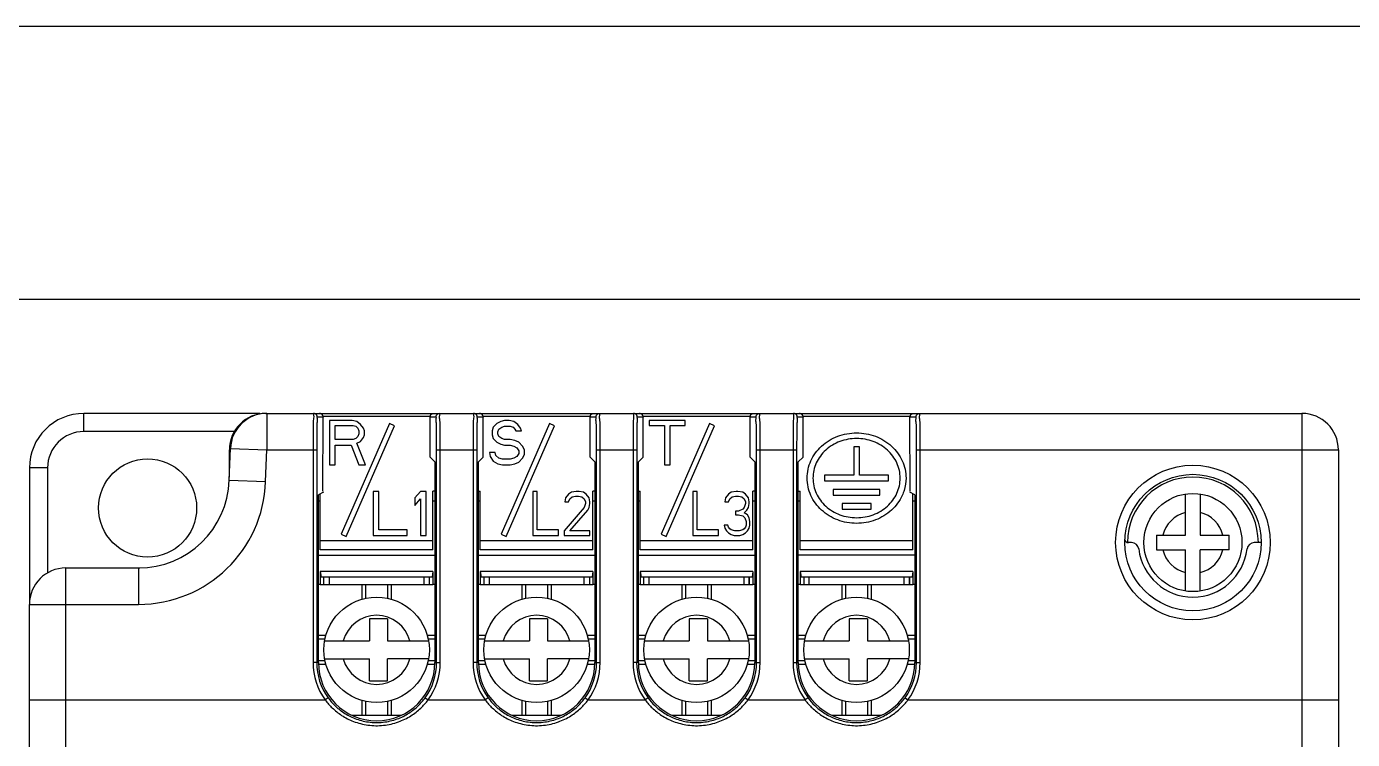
# Model space of a CAD drawing. Header units: millimetres. Extents: x 0 to 1371, y 0 to 812.
# Drawn here: x 206.5 to 279.5, y 772.9 to 812.1 of the extents above; entities that cross this region are included whole.
import ezdxf

# ---------------------------------------------------------------- set-up
doc = ezdxf.new("R2010")
doc.units = ezdxf.units.MM
for name, color, linetype in [('3105225500_SCREW_MOV_new_v_BL46', 7, 'Continuous'), ('3346084000_PF4M_A_HSK_new_v_BL2', 7, 'Continuous'), ('3346110900_HSK_PF4M_A_1_new_BL3', 7, 'Continuous'), ('PF4M_A_TBLK_BASE_4P_new_vi_BL26', 7, 'Continuous'), ('PF4M_A_TBLK_TER_new_view_1_BL29', 7, 'Continuous'), ('PF4M_A_TBLK_TER_new_view_1_BL34', 7, 'Continuous'), ('PF4M_A_TBLK_TER_new_view_1_BL40', 7, 'Continuous'), ('PF4M_A_TBLK_TER_new_view_1_BL43', 7, 'Continuous'), ('PRT0010_new_view_1_BL25', 7, 'Continuous'), ('TBLK_SCREW_M3P5_new_view_1_BL33', 7, 'Continuous'), ('TBLK_SCREW_M3P5_new_view_1_BL37', 7, 'Continuous'), ('TBLK_SCREW_M3P5_new_view_1_BL42', 7, 'Continuous'), ('TBLK_SCREW_M3P5_new_view_1_BL45', 7, 'Continuous'), ('TBLK_WASHER_M3P5X7P2_new_v_BL32', 7, 'Continuous'), ('TBLK_WASHER_M3P5X7P2_new_v_BL36', 7, 'Continuous'), ('TBLK_WASHER_M3P5X7P2_new_v_BL41', 7, 'Continuous'), ('TBLK_WASHER_M3P5X7P2_new_v_BL44', 7, 'Continuous'), ('VFD_EL_FRAME_A_BODY_new_vie_BL0', 7, 'Continuous')]:
    doc.layers.add(name, color=color, linetype=linetype)

# ---------------------------------------------------------------- blocks, each defined once
blk = doc.blocks.new('VFD_EL_FRAME_A_BODY_NEW_VIE_BL0', base_point=(182.203, 233.585))
at = {"layer": 'VFD_EL_FRAME_A_BODY_new_vie_BL0', "color": 7, "linetype": 'Continuous'}
for p, q in [((159.257, 314.585), (159.257, 312.585)), ((159.257, 314.585), (216.203, 314.585)), ((162.366, 314.385), (162.038, 314.385)), ((162.348, 310.308), (162.366, 314.385)), ((162.36, 314.432), (168.247, 314.432)), ((168.251, 312.179), (168.241, 314.385)), ((168.569, 314.385), (168.241, 314.385)), ((171.166, 314.385), (170.838, 314.385)), ((171.156, 312.179), (171.166, 314.385)), ((171.16, 314.432), (177.047, 314.432)), ((177.051, 312.179), (177.041, 314.385)), ((177.369, 314.385), (177.041, 314.385)), ((179.966, 314.385), (179.638, 314.385)), ((179.956, 312.179), (179.966, 314.385)), ((179.96, 314.432), (185.847, 314.432)), ((185.851, 312.179), (185.841, 314.385)), ((186.169, 314.385), (185.841, 314.385)), ((188.766, 314.385), (188.438, 314.385)), ((188.756, 312.179), (188.766, 314.385)), ((188.76, 314.432), (194.647, 314.432)), ((194.658, 310.308), (194.641, 314.385)), ((194.969, 314.385), (194.641, 314.385)), ((216.203, 314.585), (216.203, 288.627)), ((162.703, 314.187), (162.703, 311.756)), ((163.953, 314.187), (162.703, 314.187)), ((163.016, 313.152), (163.016, 313.928)), ((163.016, 313.928), (164.006, 313.928)), ((166.014, 314.021), (163.357, 307.937)), ((163.633, 307.823), (166.29, 313.907)), ((164.214, 314.135), (163.953, 314.187)), ((164.006, 313.928), (164.162, 313.876)), ((164.162, 313.876), (164.266, 313.773)), ((164.422, 313.98), (164.214, 314.135)), ((164.266, 313.773), (164.318, 313.618)), ((164.578, 313.773), (164.422, 313.98)), ((164.631, 313.618), (164.578, 313.773)), ((166.29, 313.907), (166.014, 314.021)), ((171.712, 313.825), (171.66, 313.618)), ((171.92, 314.031), (171.712, 313.825)), ((172.128, 314.135), (171.92, 314.031)), ((171.972, 313.566), (172.024, 313.721)), ((172.024, 313.721), (172.181, 313.825)), ((172.337, 314.187), (172.128, 314.135)), ((174.814, 314.021), (172.157, 307.937)), ((172.181, 313.825), (172.337, 313.876)), ((172.597, 314.187), (172.337, 314.187)), ((172.337, 313.876), (172.649, 313.876)), ((172.433, 307.823), (175.09, 313.907)), ((172.858, 314.135), (172.597, 314.187)), ((172.649, 313.876), (172.806, 313.825)), ((172.806, 313.825), (172.91, 313.721)), ((173.066, 313.98), (172.858, 314.135)), ((172.91, 313.721), (172.962, 313.618)), ((173.222, 313.773), (173.066, 313.98)), ((173.274, 313.618), (173.222, 313.773)), ((175.09, 313.907), (174.814, 314.021)), ((180.303, 314.187), (180.303, 313.928)), ((182.283, 314.187), (180.303, 314.187)), ((180.303, 313.928), (181.137, 313.928)), ((183.614, 314.021), (180.957, 307.937)), ((181.137, 313.928), (181.137, 311.756)), ((181.233, 307.823), (183.89, 313.907)), ((181.449, 311.756), (181.449, 313.928)), ((181.449, 313.928), (182.283, 313.928)), ((182.283, 313.928), (182.283, 314.187)), ((183.89, 313.907), (183.614, 314.021)), ((164.006, 313.152), (163.016, 313.152)), ((164.162, 313.204), (164.006, 313.152)), ((164.266, 313.308), (164.162, 313.204)), ((164.214, 312.946), (164.422, 313.049)), ((164.683, 311.756), (164.214, 312.946)), ((164.318, 313.463), (164.266, 313.308)), ((164.318, 313.618), (164.318, 313.463)), ((164.422, 313.049), (164.578, 313.256)), ((164.578, 313.256), (164.631, 313.411)), ((164.631, 313.411), (164.631, 313.618)), ((171.66, 313.618), (171.66, 313.411)), ((171.66, 313.411), (171.712, 313.204)), ((171.712, 313.204), (171.92, 312.997)), ((171.92, 312.997), (172.128, 312.894)), ((171.972, 313.463), (171.972, 313.566)), ((172.024, 313.308), (171.972, 313.463)), ((172.181, 313.204), (172.024, 313.308)), ((172.337, 313.152), (172.181, 313.204)), ((172.649, 313.152), (172.337, 313.152)), ((172.91, 313.101), (172.649, 313.152)), ((173.118, 312.997), (172.91, 313.101)), ((172.962, 313.618), (173.274, 313.618)), ((173.326, 312.79), (173.118, 312.997)), ((157.197, 310.911), (157.258, 312.655)), ((157.258, 312.655), (159.257, 312.585)), ((159.196, 310.841), (159.257, 312.585)), ((159.257, 312.585), (162.007, 312.585)), ((161.807, 312.585), (161.807, 300.885)), ((162.007, 312.585), (162.007, 300.885)), ((163.016, 311.756), (163.016, 312.842)), ((163.016, 312.842), (163.901, 312.842)), ((163.901, 312.842), (164.318, 311.756)), ((168.507, 311.922), (168.251, 312.179)), ((168.6, 300.885), (168.6, 312.585)), ((168.6, 312.585), (170.807, 312.585)), ((168.8, 300.885), (168.8, 312.585)), ((170.607, 312.585), (170.607, 300.885)), ((170.807, 312.585), (170.807, 300.885)), ((171.156, 312.179), (170.899, 311.922)), ((171.503, 312.428), (171.556, 312.222)), ((171.816, 312.428), (171.503, 312.428)), ((171.556, 312.222), (171.712, 311.963)), ((171.868, 312.273), (171.816, 312.428)), ((172.024, 312.118), (171.868, 312.273)), ((172.128, 312.894), (172.337, 312.842)), ((172.337, 312.842), (172.649, 312.842)), ((172.649, 312.842), (172.858, 312.79)), ((172.858, 312.79), (173.014, 312.687)), ((173.014, 312.222), (172.858, 312.118)), ((173.014, 312.687), (173.118, 312.532)), ((173.118, 312.377), (173.014, 312.222)), ((173.118, 312.532), (173.118, 312.377)), ((173.431, 312.584), (173.326, 312.79)), ((173.326, 312.118), (173.431, 312.325)), ((173.431, 312.325), (173.431, 312.584)), ((177.307, 311.922), (177.051, 312.179)), ((177.4, 300.885), (177.4, 312.585)), ((177.4, 312.585), (179.607, 312.585)), ((177.6, 300.885), (177.6, 312.585)), ((179.407, 312.585), (179.407, 300.885)), ((179.607, 312.585), (179.607, 300.885)), ((179.956, 312.179), (179.699, 311.922)), ((186.107, 311.922), (185.851, 312.179)), ((186.2, 300.885), (186.2, 312.585)), ((186.2, 312.585), (188.407, 312.585)), ((186.4, 300.885), (186.4, 312.585)), ((188.207, 312.585), (188.207, 300.885)), ((188.407, 312.585), (188.407, 300.885)), ((188.756, 312.179), (188.499, 311.922)), ((191.543, 312.738), (191.543, 311.183)), ((191.863, 312.738), (191.543, 312.738)), ((191.863, 311.183), (191.863, 312.738)), ((195, 300.885), (195, 312.585)), ((195, 312.585), (218.203, 312.585)), ((195.2, 300.885), (195.2, 312.585)), ((218.203, 312.585), (218.203, 286.836)), ((162.703, 311.756), (163.016, 311.756)), ((164.318, 311.756), (164.683, 311.756)), ((168.507, 311.922), (168.507, 300.885)), ((170.899, 300.885), (170.899, 311.922)), ((171.712, 311.963), (171.972, 311.808)), ((171.972, 311.808), (172.233, 311.756)), ((172.233, 312.067), (172.024, 312.118)), ((172.649, 312.067), (172.233, 312.067)), ((172.233, 311.756), (172.649, 311.756)), ((172.858, 312.118), (172.649, 312.067)), ((172.649, 311.756), (172.91, 311.808)), ((172.91, 311.808), (173.118, 311.911)), ((173.118, 311.911), (173.326, 312.118)), ((177.307, 311.922), (177.307, 300.885)), ((179.699, 300.885), (179.699, 311.922)), ((181.137, 311.756), (181.449, 311.756)), ((186.107, 311.922), (186.107, 300.885)), ((188.499, 300.885), (188.499, 311.922)), ((157.197, 310.911), (159.196, 310.841)), ((189.943, 311.183), (189.943, 310.872)), ((191.543, 311.183), (189.943, 311.183)), ((189.943, 310.872), (193.463, 310.872)), ((193.463, 311.183), (191.863, 311.183)), ((193.463, 310.872), (193.463, 311.183)), ((162.375, 310.254), (162.099, 310.116)), ((162.099, 300.885), (162.099, 310.116)), ((162.203, 307.085), (162.203, 310.168)), ((165.103, 310.299), (165.103, 307.869)), ((165.416, 310.299), (165.103, 310.299)), ((165.416, 308.179), (165.416, 310.299)), ((167.708, 310.299), (167.395, 309.937)), ((168.02, 310.299), (167.708, 310.299)), ((168.02, 307.869), (168.02, 310.299)), ((168.403, 307.085), (168.403, 310.308)), ((168.507, 310.308), (168.403, 310.308)), ((170.899, 310.308), (171.003, 310.308)), ((171.003, 307.085), (171.003, 310.308)), ((173.903, 310.299), (173.903, 307.869)), ((174.138, 310.299), (173.903, 310.299)), ((174.138, 308.179), (174.138, 310.299)), ((175.857, 310.144), (175.7, 309.937)), ((176.013, 310.248), (175.857, 310.144)), ((175.935, 309.886), (176.052, 309.989)), ((176.286, 310.299), (176.013, 310.248)), ((176.052, 309.989), (176.247, 310.041)), ((176.247, 310.041), (176.403, 310.041)), ((176.443, 310.299), (176.286, 310.299)), ((176.403, 310.041), (176.599, 309.989)), ((176.677, 310.248), (176.443, 310.299)), ((176.599, 309.989), (176.716, 309.886)), ((176.833, 310.144), (176.677, 310.248)), ((176.989, 309.937), (176.833, 310.144)), ((177.203, 307.085), (177.203, 310.308)), ((177.307, 310.308), (177.203, 310.308)), ((179.699, 310.308), (179.803, 310.308)), ((179.803, 307.085), (179.803, 310.308)), ((182.703, 310.299), (182.703, 307.869)), ((182.938, 310.299), (182.703, 310.299)), ((182.938, 308.179), (182.938, 310.299)), ((184.657, 310.144), (184.5, 309.937)), ((184.813, 310.248), (184.657, 310.144)), ((184.735, 309.886), (184.852, 309.989)), ((185.086, 310.299), (184.813, 310.248)), ((184.852, 309.989), (185.047, 310.041)), ((185.047, 310.041), (185.203, 310.041)), ((185.164, 310.299), (185.086, 310.299)), ((185.438, 310.248), (185.164, 310.299)), ((185.203, 310.041), (185.399, 309.989)), ((185.399, 309.989), (185.516, 309.886)), ((185.594, 310.144), (185.438, 310.248)), ((185.75, 309.937), (185.594, 310.144)), ((186.003, 307.085), (186.003, 310.308)), ((186.107, 310.308), (186.003, 310.308)), ((188.499, 310.308), (188.603, 310.308)), ((188.603, 307.085), (188.603, 310.308)), ((190.423, 310.405), (190.423, 310.094)), ((192.983, 310.405), (190.423, 310.405)), ((190.423, 310.094), (192.983, 310.094)), ((192.983, 310.094), (192.983, 310.405)), ((194.907, 310.116), (194.631, 310.254)), ((194.803, 307.085), (194.803, 310.168)), ((194.907, 310.116), (194.907, 300.885)), ((167.395, 309.937), (167.395, 309.524)), ((167.395, 309.524), (167.708, 309.886)), ((167.708, 309.886), (167.708, 307.869)), ((176.716, 309.42), (175.622, 308.128)), ((175.7, 309.937), (175.661, 309.731)), ((175.661, 309.731), (175.857, 309.731)), ((175.857, 309.731), (175.935, 309.886)), ((175.935, 308.128), (176.911, 309.265)), ((176.716, 309.886), (176.794, 309.731)), ((176.794, 309.627), (176.716, 309.42)), ((176.794, 309.731), (176.794, 309.627)), ((176.911, 309.265), (176.989, 309.42)), ((177.028, 309.731), (176.989, 309.937)), ((176.989, 309.42), (177.028, 309.627)), ((177.028, 309.627), (177.028, 309.731)), ((184.5, 309.937), (184.461, 309.731)), ((184.461, 309.731), (184.657, 309.731)), ((184.657, 309.731), (184.735, 309.886)), ((185.438, 309.317), (185.203, 309.214)), ((185.516, 309.42), (185.438, 309.317)), ((185.516, 309.886), (185.594, 309.731)), ((185.594, 309.627), (185.516, 309.42)), ((185.516, 309.11), (185.672, 309.265)), ((185.594, 309.731), (185.594, 309.627)), ((185.672, 309.265), (185.75, 309.42)), ((185.789, 309.731), (185.75, 309.937)), ((185.75, 309.42), (185.789, 309.627)), ((185.789, 309.627), (185.789, 309.731)), ((190.903, 309.627), (190.903, 309.316)), ((192.503, 309.627), (190.903, 309.627)), ((190.903, 309.316), (192.503, 309.316)), ((192.503, 309.316), (192.503, 309.627)), ((185.047, 309.214), (185.047, 309.007)), ((185.203, 309.214), (185.047, 309.214)), ((185.047, 309.007), (185.203, 309.007)), ((185.203, 309.007), (185.438, 308.955)), ((185.438, 308.955), (185.555, 308.852)), ((185.711, 309.007), (185.516, 309.11)), ((185.555, 308.852), (185.633, 308.645)), ((185.633, 308.645), (185.633, 308.438)), ((185.789, 308.852), (185.711, 309.007)), ((185.828, 308.645), (185.789, 308.852)), ((185.828, 308.438), (185.828, 308.645)), ((163.357, 307.937), (163.633, 307.823)), ((165.103, 307.869), (166.978, 307.869)), ((166.978, 308.179), (165.416, 308.179)), ((166.978, 307.869), (166.978, 308.179)), ((167.708, 307.869), (168.02, 307.869)), ((172.157, 307.937), (172.433, 307.823)), ((173.903, 307.869), (175.31, 307.869)), ((175.31, 308.179), (174.138, 308.179)), ((175.31, 307.869), (175.31, 308.179)), ((175.622, 308.128), (175.622, 307.869)), ((175.622, 307.869), (177.028, 307.869)), ((177.028, 308.128), (175.935, 308.128)), ((177.028, 307.869), (177.028, 308.128)), ((180.957, 307.937), (181.233, 307.823)), ((182.703, 307.869), (184.11, 307.869)), ((184.11, 308.179), (182.938, 308.179)), ((184.11, 307.869), (184.11, 308.179)), ((184.422, 308.438), (184.461, 308.283)), ((184.618, 308.438), (184.422, 308.438)), ((184.461, 308.283), (184.539, 308.128)), ((184.539, 308.128), (184.657, 308.024)), ((184.657, 308.334), (184.618, 308.438)), ((184.735, 308.231), (184.657, 308.334)), ((184.657, 308.024), (184.813, 307.921)), ((184.813, 308.179), (184.735, 308.231)), ((185.008, 308.128), (184.813, 308.179)), ((184.813, 307.921), (184.969, 307.869)), ((184.969, 307.869), (185.282, 307.869)), ((185.243, 308.128), (185.008, 308.128)), ((185.438, 308.179), (185.243, 308.128)), ((185.282, 307.869), (185.438, 307.921)), ((185.516, 308.231), (185.438, 308.179)), ((185.438, 307.921), (185.594, 308.024)), ((185.594, 308.334), (185.516, 308.231)), ((185.633, 308.438), (185.594, 308.334)), ((185.594, 308.024), (185.711, 308.128)), ((185.711, 308.128), (185.789, 308.283)), ((185.789, 308.283), (185.828, 308.438)), ((168.403, 307.584), (162.203, 307.584)), ((168.403, 307.085), (162.203, 307.085)), ((177.203, 307.584), (171.003, 307.584)), ((177.203, 307.085), (171.003, 307.085)), ((186.003, 307.584), (179.803, 307.584)), ((186.003, 307.085), (179.803, 307.085)), ((194.803, 307.584), (188.603, 307.584)), ((194.803, 307.085), (188.603, 307.085)), ((206.827, 307.485), (206.653, 307.485)), ((213.953, 307.485), (213.58, 307.485)), ((148.203, 288.627), (148.203, 306.085)), ((148.203, 306.085), (152.2, 306.085)), ((152.2, 306.085), (152.2, 304.085)), ((146.203, 286.836), (146.203, 304.085)), ((146.203, 304.085), (152.2, 304.085)), ((162.099, 300.885), (161.807, 300.885)), ((168.507, 300.885), (168.8, 300.885)), ((170.899, 300.885), (170.607, 300.885)), ((177.307, 300.885), (177.6, 300.885)), ((179.699, 300.885), (179.407, 300.885)), ((186.107, 300.885), (186.4, 300.885)), ((188.207, 300.885), (188.499, 300.885)), ((194.907, 300.885), (195.2, 300.885)), ((146.203, 298.829), (162.476, 298.829)), ((162.637, 298.946), (162.476, 298.829)), ((167.97, 298.946), (168.131, 298.829)), ((168.131, 298.829), (171.276, 298.829)), ((171.437, 298.946), (171.276, 298.829)), ((176.77, 298.946), (176.931, 298.829)), ((176.931, 298.829), (180.076, 298.829)), ((180.237, 298.946), (180.076, 298.829)), ((185.57, 298.946), (185.731, 298.829)), ((185.731, 298.829), (188.876, 298.829)), ((189.037, 298.946), (188.876, 298.829)), ((194.37, 298.946), (194.531, 298.829)), ((194.531, 298.829), (218.203, 298.829))]:
    blk.add_line(p, q, dxfattribs=at)
for radius in [4.25, 3.75]:
    blk.add_circle((210.203, 307.485), radius, dxfattribs=at)
for centre, radius, start, end in [((159.257, 312.585), 2, 90, 178), ((216.203, 312.585), 2, 0, 90), ((152.2, 311.085), 5, 270, 358), ((152.2, 311.085), 7, 270, 358), ((206.653, 307.685), 0.2, 196.82705, 270), ((206.827, 307.085), 0.4, 6.75633, 90), ((210.203, 307.485), 3, 186.75633, 353.24367), ((213.58, 307.085), 0.4, 90, 173.24367), ((148.203, 304.085), 2, 90, 180), ((165.303, 300.885), 3.497, 180, 216.0249), ((165.303, 300.885), 3.297, 180, 216.0249), ((165.303, 300.885), 3.204, 180, 360), ((165.303, 300.885), 3.297, 323.9751, 360), ((165.303, 300.885), 3.497, 323.9751, 360), ((174.103, 300.885), 3.497, 180, 216.0249), ((174.103, 300.885), 3.297, 180, 216.0249), ((174.103, 300.885), 3.204, 180, 360), ((174.103, 300.885), 3.297, 323.9751, 360), ((174.103, 300.885), 3.497, 323.9751, 360), ((182.903, 300.885), 3.497, 180, 216.0249), ((182.903, 300.885), 3.297, 180, 216.0249), ((182.903, 300.885), 3.204, 180, 360), ((182.903, 300.885), 3.297, 323.9751, 360), ((182.903, 300.885), 3.497, 323.9751, 360), ((191.703, 300.885), 3.497, 180, 216.0249), ((191.703, 300.885), 3.297, 180, 216.0249), ((191.703, 300.885), 3.204, 180, 360), ((191.703, 300.885), 3.297, 323.9751, 360), ((191.703, 300.885), 3.497, 323.9751, 360)]:
    blk.add_arc(centre, radius, start, end, dxfattribs=at)
for points, start_tangent, end_tangent in [([(161.838, 314.585), (161.829, 314.486), (161.82, 314.201), (161.813, 313.762), (161.808, 313.207), (161.807, 312.585)], (-0.999991, -0.004237), (0.000007, -1)), ([(162.038, 314.385), (162.012, 314.485), (161.938, 314.558), (161.838, 314.585)], (0, 1), (-1, 0)), ([(162.038, 314.385), (162.029, 314.297), (162.02, 314.04), (162.013, 313.644), (162.008, 313.143), (162.007, 312.585)], (-0.999973, -0.007406), (0.000007, -1)), ([(162.36, 314.432), (162.314, 314.52), (162.245, 314.57), (162.169, 314.585)], (-0.230781, 0.973006), (-1, 0)), ([(162.36, 314.432), (162.363, 314.417), (162.365, 314.401), (162.366, 314.385)], (0.230781, -0.973006), (-0.004213, -0.999991)), ([(168.247, 314.432), (168.244, 314.417), (168.242, 314.401), (168.241, 314.385)], (-0.230781, -0.973006), (0.004213, -0.999991)), ([(168.247, 314.432), (168.293, 314.52), (168.362, 314.57), (168.438, 314.585)], (0.230781, 0.973006), (1, 0)), ([(168.6, 312.585), (168.598, 313.143), (168.594, 313.644), (168.587, 314.04), (168.578, 314.297), (168.569, 314.385)], (0.000007, 1), (-0.999973, 0.007413)), ([(168.569, 314.385), (168.595, 314.485), (168.669, 314.558), (168.769, 314.585)], (0, 1), (1, 0)), ([(168.8, 312.585), (168.798, 313.207), (168.794, 313.762), (168.787, 314.201), (168.778, 314.486), (168.769, 314.585)], (0.000007, 1), (-0.999991, 0.004241)), ([(170.638, 314.585), (170.629, 314.486), (170.62, 314.201), (170.613, 313.762), (170.608, 313.207), (170.607, 312.585)], (-0.999991, -0.004237), (0.000007, -1)), ([(170.838, 314.385), (170.812, 314.485), (170.738, 314.558), (170.638, 314.585)], (0, 1), (-1, 0)), ([(170.838, 314.385), (170.829, 314.297), (170.82, 314.04), (170.813, 313.644), (170.808, 313.143), (170.807, 312.585)], (-0.999973, -0.007406), (0.000007, -1)), ([(171.16, 314.432), (171.114, 314.52), (171.045, 314.57), (170.969, 314.585)], (-0.230781, 0.973006), (-1, 0)), ([(171.16, 314.432), (171.163, 314.417), (171.165, 314.401), (171.166, 314.385)], (0.230781, -0.973006), (-0.004213, -0.999991)), ([(177.047, 314.432), (177.044, 314.417), (177.042, 314.401), (177.041, 314.385)], (-0.230781, -0.973006), (0.004213, -0.999991)), ([(177.047, 314.432), (177.093, 314.52), (177.162, 314.57), (177.238, 314.585)], (0.230781, 0.973006), (1, 0)), ([(177.4, 312.585), (177.398, 313.143), (177.394, 313.644), (177.387, 314.04), (177.378, 314.297), (177.369, 314.385)], (0.000007, 1), (-0.999973, 0.007413)), ([(177.369, 314.385), (177.395, 314.485), (177.469, 314.558), (177.569, 314.585)], (0, 1), (1, 0)), ([(177.6, 312.585), (177.598, 313.207), (177.594, 313.762), (177.587, 314.201), (177.578, 314.486), (177.569, 314.585)], (0.000007, 1), (-0.999991, 0.004241)), ([(179.438, 314.585), (179.429, 314.486), (179.42, 314.201), (179.413, 313.762), (179.408, 313.207), (179.407, 312.585)], (-0.999991, -0.004237), (0.000007, -1)), ([(179.49, 314.578), (179.438, 314.585)], (-0.965767, 0.259411), (-1, 0)), ([(179.638, 314.385), (179.612, 314.485), (179.538, 314.558), (179.49, 314.578)], (0, 1), (-0.965767, 0.259411)), ([(179.638, 314.385), (179.629, 314.297), (179.62, 314.04), (179.613, 313.644), (179.608, 313.143), (179.607, 312.585)], (-0.999973, -0.007406), (0.000007, -1)), ([(179.96, 314.432), (179.914, 314.52), (179.845, 314.57), (179.769, 314.585)], (-0.230781, 0.973006), (-1, 0)), ([(179.96, 314.432), (179.963, 314.417), (179.965, 314.401), (179.966, 314.385)], (0.230781, -0.973006), (-0.004213, -0.999991)), ([(185.847, 314.432), (185.844, 314.417), (185.842, 314.401), (185.841, 314.385)], (-0.230781, -0.973006), (0.004213, -0.999991)), ([(185.847, 314.432), (185.893, 314.52), (185.962, 314.57), (186.038, 314.585)], (0.230781, 0.973006), (1, 0)), ([(186.2, 312.585), (186.198, 313.143), (186.194, 313.644), (186.187, 314.04), (186.178, 314.297), (186.169, 314.385)], (0.000007, 1), (-0.999973, 0.007413)), ([(186.169, 314.385), (186.195, 314.485), (186.269, 314.558), (186.317, 314.578)], (0, 1), (0.965786, 0.25934)), ([(186.317, 314.578), (186.369, 314.585)], (0.965786, 0.25934), (1, 0)), ([(186.4, 312.585), (186.398, 313.207), (186.394, 313.762), (186.387, 314.201), (186.378, 314.486), (186.369, 314.585)], (0.000007, 1), (-0.999991, 0.004241)), ([(188.238, 314.585), (188.229, 314.486), (188.22, 314.201), (188.213, 313.762), (188.208, 313.207), (188.207, 312.585)], (-0.999991, -0.004237), (0.000007, -1)), ([(188.29, 314.578), (188.238, 314.585)], (-0.965767, 0.259411), (-1, 0)), ([(188.438, 314.385), (188.412, 314.485), (188.338, 314.558), (188.29, 314.578)], (0, 1), (-0.965767, 0.259411)), ([(188.438, 314.385), (188.429, 314.297), (188.42, 314.04), (188.413, 313.644), (188.408, 313.143), (188.407, 312.585)], (-0.999973, -0.007406), (0.000007, -1)), ([(188.76, 314.432), (188.714, 314.52), (188.645, 314.57), (188.569, 314.585)], (-0.230781, 0.973006), (-1, 0)), ([(188.76, 314.432), (188.763, 314.417), (188.765, 314.401), (188.766, 314.385)], (0.230781, -0.973006), (-0.004213, -0.999991)), ([(194.647, 314.432), (194.644, 314.417), (194.642, 314.401), (194.641, 314.385)], (-0.230781, -0.973006), (0.004213, -0.999991)), ([(194.647, 314.432), (194.693, 314.52), (194.762, 314.57), (194.838, 314.585)], (0.230781, 0.973006), (1, 0)), ([(195, 312.585), (194.998, 313.143), (194.994, 313.644), (194.987, 314.04), (194.978, 314.297), (194.969, 314.385)], (0.000007, 1), (-0.999973, 0.007413)), ([(194.969, 314.385), (194.995, 314.485), (195.069, 314.558), (195.117, 314.578)], (0, 1), (0.965786, 0.25934)), ([(195.117, 314.578), (195.169, 314.585)], (0.965786, 0.25934), (1, 0)), ([(195.2, 312.585), (195.198, 313.207), (195.194, 313.762), (195.187, 314.201), (195.178, 314.486), (195.169, 314.585)], (0.000007, 1), (-0.999991, 0.004241)), ([(188.983, 311.027), (189.19, 311.98), (189.78, 312.787), (190.663, 313.326), (191.703, 313.516), (192.744, 313.326), (193.627, 312.787), (194.216, 311.98), (194.423, 311.027)], (0, 1), (0, -1)), ([(194.103, 311.027), (193.921, 311.861), (193.401, 312.567), (192.622, 313.039), (191.703, 313.205), (190.785, 313.039), (190.006, 312.567), (189.486, 311.861), (189.303, 311.027)], (0, 1), (0, -1)), ([(194.322, 310.354), (194.216, 310.075), (193.627, 309.268), (192.744, 308.728), (191.703, 308.539), (190.663, 308.728), (189.78, 309.268), (189.19, 310.075), (188.983, 311.027)], (-0.293161, -0.956063), (0, 1)), ([(189.303, 311.027), (189.486, 310.194), (190.006, 309.488), (190.785, 309.016), (191.703, 308.85), (192.622, 309.016), (193.401, 309.488), (193.921, 310.194), (194.103, 311.027)], (0, -1), (0, 1)), ([(194.423, 311.027), (194.322, 310.354)], (0, -1), (-0.293161, -0.956063)), ([(162.476, 298.829), (162.863, 298.39), (163.376, 297.984), (164.031, 297.65), (164.821, 297.448), (165.679, 297.435), (166.498, 297.622), (167.188, 297.957), (167.728, 298.374), (168.131, 298.829)], (0.595677, -0.803224), (0.595666, 0.803232)), ([(162.637, 298.946), (163.002, 298.524), (163.486, 298.134), (164.103, 297.813), (164.847, 297.618), (165.658, 297.606), (166.43, 297.786), (167.081, 298.108), (167.589, 298.509), (167.97, 298.946)], (0.5881, -0.808788), (0.588095, 0.808792)), ([(171.276, 298.829), (171.663, 298.39), (172.176, 297.984), (172.831, 297.65), (173.621, 297.448), (174.479, 297.435), (175.298, 297.622), (175.988, 297.957), (176.528, 298.374), (176.931, 298.829)], (0.595677, -0.803224), (0.595666, 0.803232)), ([(171.437, 298.946), (171.802, 298.524), (172.286, 298.134), (172.903, 297.813), (173.647, 297.618), (174.458, 297.606), (175.23, 297.786), (175.881, 298.108), (176.389, 298.509), (176.77, 298.946)], (0.5881, -0.808788), (0.588095, 0.808792)), ([(180.076, 298.829), (180.463, 298.39), (180.976, 297.984), (181.631, 297.65), (182.421, 297.448), (183.279, 297.435), (184.098, 297.622), (184.788, 297.957), (185.328, 298.374), (185.731, 298.829)], (0.595677, -0.803224), (0.595666, 0.803232)), ([(180.237, 298.946), (180.602, 298.524), (181.086, 298.134), (181.703, 297.813), (182.447, 297.618), (183.258, 297.606), (184.03, 297.786), (184.681, 298.108), (185.189, 298.509), (185.57, 298.946)], (0.5881, -0.808788), (0.588095, 0.808792)), ([(188.876, 298.829), (189.263, 298.39), (189.776, 297.984), (190.431, 297.65), (191.221, 297.448), (192.079, 297.435), (192.898, 297.622), (193.588, 297.957), (194.128, 298.374), (194.531, 298.829)], (0.595677, -0.803224), (0.595666, 0.803232)), ([(189.037, 298.946), (189.402, 298.524), (189.886, 298.134), (190.503, 297.813), (191.247, 297.618), (192.058, 297.606), (192.83, 297.786), (193.481, 298.108), (193.989, 298.509), (194.37, 298.946)], (0.5881, -0.808788), (0.588095, 0.808792))]:
    blk.add_spline(points, degree=3, dxfattribs=dict(at, start_tangent=start_tangent, end_tangent=end_tangent))
blk = doc.blocks.new('3346084000_PF4M_A_HSK_NEW_V_BL2', base_point=(182.203, 228.335))
at = {"layer": '3346084000_PF4M_A_HSK_new_v_BL2', "color": 7, "linetype": 'Continuous'}
for p, q in [((149.203, 313.585), (149.203, 314.585)), ((158.875, 314.585), (149.203, 314.585)), ((159.203, 314.585), (159.257, 314.585)), ((157.473, 313.585), (149.203, 313.585)), ((157.203, 311.085), (157.203, 312.585)), ((146.203, 311.585), (146.203, 304.085)), ((147.203, 311.585), (146.203, 311.585)), ((147.203, 311.585), (147.203, 305.811))]:
    blk.add_line(p, q, dxfattribs=at)
blk.add_circle((152.703, 309.385), 2.7, dxfattribs=at)
for centre, radius, start, end in [((149.203, 311.585), 3, 90, 180), ((159.203, 312.585), 2, 90, 180), ((149.203, 311.585), 2, 90, 180), ((152.203, 311.085), 5, 270, 270.79824)]:
    blk.add_arc(centre, radius, start, end, dxfattribs=at)
blk = doc.blocks.new('3346110900_HSK_PF4M_A_1_NEW_BL3', base_point=(182.203, 228.335))
at = {"layer": '3346110900_HSK_PF4M_A_1_new_BL3', "color": 7, "linetype": 'Continuous'}
for p, q in [((149.203, 313.585), (149.203, 314.585)), ((158.875, 314.585), (149.203, 314.585)), ((159.203, 314.585), (159.257, 314.585)), ((157.473, 313.585), (149.203, 313.585)), ((157.203, 311.085), (157.203, 312.585)), ((146.203, 311.585), (146.203, 304.085)), ((147.203, 311.585), (146.203, 311.585)), ((147.203, 311.585), (147.203, 305.811))]:
    blk.add_line(p, q, dxfattribs=at)
for centre, radius, start, end in [((149.203, 311.585), 3, 90, 180), ((159.203, 312.585), 2, 90, 180), ((149.203, 311.585), 2, 90, 180), ((152.203, 311.085), 5, 270, 270.79824)]:
    blk.add_arc(centre, radius, start, end, dxfattribs=at)
blk = doc.blocks.new('PRT0010_NEW_VIEW_1_BL25', base_point=(178.503, 307.485))
at = {"layer": 'PRT0010_new_view_1_BL25', "color": 7, "linetype": 'Continuous'}
for p, q in [((162.099, 309.785), (162.203, 309.785)), ((168.403, 309.785), (168.507, 309.785)), ((170.899, 309.785), (171.003, 309.785)), ((177.203, 309.785), (177.307, 309.785)), ((179.699, 309.785), (179.803, 309.785)), ((186.003, 309.785), (186.107, 309.785)), ((188.499, 309.785), (188.603, 309.785)), ((194.803, 309.785), (194.907, 309.785)), ((162.099, 306.785), (168.507, 306.785)), ((170.899, 306.785), (177.307, 306.785)), ((179.699, 306.785), (186.107, 306.785)), ((194.907, 306.785), (188.499, 306.785)), ((162.203, 305.885), (162.203, 305.185)), ((162.203, 305.885), (162.251, 305.585)), ((168.403, 305.885), (162.203, 305.885)), ((168.403, 305.885), (168.355, 305.585)), ((168.403, 305.885), (168.403, 305.185)), ((171.003, 305.885), (171.003, 305.185)), ((171.003, 305.885), (171.051, 305.585)), ((177.203, 305.885), (171.003, 305.885)), ((177.203, 305.885), (177.155, 305.585)), ((177.203, 305.885), (177.203, 305.185)), ((179.803, 305.885), (179.803, 305.185)), ((179.803, 305.885), (179.851, 305.585)), ((186.003, 305.885), (179.803, 305.885)), ((186.003, 305.885), (185.955, 305.585)), ((186.003, 305.885), (186.003, 305.185)), ((188.603, 305.885), (188.603, 305.185)), ((188.603, 305.885), (188.651, 305.585)), ((194.803, 305.885), (188.603, 305.885)), ((194.803, 305.885), (194.755, 305.585)), ((194.803, 305.885), (194.803, 305.185)), ((162.703, 305.585), (162.251, 305.585)), ((162.395, 305.185), (162.395, 305.585)), ((168.355, 305.585), (167.903, 305.585)), ((168.211, 305.185), (168.211, 305.585)), ((171.503, 305.585), (171.051, 305.585)), ((171.195, 305.585), (171.195, 305.185)), ((177.155, 305.585), (176.703, 305.585)), ((177.011, 305.585), (177.011, 305.185)), ((180.303, 305.585), (179.851, 305.585)), ((185.955, 305.585), (185.503, 305.585)), ((189.103, 305.585), (188.651, 305.585)), ((188.795, 305.585), (188.795, 305.185)), ((194.755, 305.585), (194.303, 305.585)), ((194.611, 305.585), (194.611, 305.185))]:
    blk.add_line(p, q, dxfattribs=at)
blk = doc.blocks.new('PF4M_A_TBLK_BASE_4P_NEW_VI_BL26', base_point=(178.503, 307.485))
at = {"layer": 'PF4M_A_TBLK_BASE_4P_new_vi_BL26', "color": 7, "linetype": 'Continuous'}
for p, q in [((162.099, 309.785), (162.203, 309.785)), ((168.403, 309.785), (168.507, 309.785)), ((170.899, 309.785), (171.003, 309.785)), ((177.203, 309.785), (177.307, 309.785)), ((179.699, 309.785), (179.803, 309.785)), ((186.003, 309.785), (186.107, 309.785)), ((188.499, 309.785), (188.603, 309.785)), ((194.803, 309.785), (194.907, 309.785)), ((162.099, 306.785), (168.507, 306.785)), ((170.899, 306.785), (177.307, 306.785)), ((179.699, 306.785), (186.107, 306.785)), ((194.907, 306.785), (188.499, 306.785)), ((162.203, 305.885), (162.203, 305.185)), ((162.203, 305.885), (162.251, 305.585)), ((168.403, 305.885), (162.203, 305.885)), ((168.403, 305.885), (168.355, 305.585)), ((168.403, 305.885), (168.403, 305.185)), ((171.003, 305.885), (171.003, 305.185)), ((171.003, 305.885), (171.051, 305.585)), ((177.203, 305.885), (171.003, 305.885)), ((177.203, 305.885), (177.155, 305.585)), ((177.203, 305.885), (177.203, 305.185)), ((179.803, 305.885), (179.803, 305.185)), ((179.803, 305.885), (179.851, 305.585)), ((186.003, 305.885), (179.803, 305.885)), ((186.003, 305.885), (185.955, 305.585)), ((186.003, 305.885), (186.003, 305.185)), ((188.603, 305.885), (188.603, 305.185)), ((188.603, 305.885), (188.651, 305.585)), ((194.803, 305.885), (188.603, 305.885)), ((194.803, 305.885), (194.755, 305.585)), ((194.803, 305.885), (194.803, 305.185)), ((162.703, 305.585), (162.251, 305.585)), ((162.395, 305.185), (162.395, 305.585)), ((168.355, 305.585), (167.903, 305.585)), ((168.211, 305.185), (168.211, 305.585)), ((171.503, 305.585), (171.051, 305.585)), ((171.195, 305.585), (171.195, 305.185)), ((177.155, 305.585), (176.703, 305.585)), ((177.011, 305.585), (177.011, 305.185)), ((180.303, 305.585), (179.851, 305.585)), ((179.995, 305.185), (179.995, 305.585)), ((185.955, 305.585), (185.503, 305.585)), ((185.811, 305.185), (185.811, 305.585)), ((189.103, 305.585), (188.651, 305.585)), ((188.795, 305.585), (188.795, 305.185)), ((194.755, 305.585), (194.303, 305.585)), ((194.611, 305.585), (194.611, 305.185))]:
    blk.add_line(p, q, dxfattribs=at)
blk = doc.blocks.new('PF4M_A_TBLK_TER_NEW_VIEW_1_BL29', base_point=(165.303, 305.385))
at = {"layer": 'PF4M_A_TBLK_TER_new_view_1_BL29', "color": 7, "linetype": 'Continuous'}
for p, q in [((162.403, 305.185), (162.403, 305.585)), ((162.703, 305.185), (162.703, 305.585)), ((167.903, 305.585), (162.703, 305.585)), ((167.903, 305.585), (167.903, 305.185)), ((168.203, 305.185), (168.203, 305.585))]:
    blk.add_line(p, q, dxfattribs=at)
blk = doc.blocks.new('TBLK_WASHER_M3P5X7P2_NEW_V_BL32', base_point=(165.303, 301.585))
at = {"layer": 'TBLK_WASHER_M3P5X7P2_new_v_BL32', "color": 7, "linetype": 'Continuous'}
for p, q in [((162.203, 305.185), (168.403, 305.185)), ((164.503, 304.372), (164.503, 305.185)), ((164.703, 304.422), (164.703, 305.185)), ((165.903, 305.185), (165.903, 304.422)), ((166.103, 305.185), (166.103, 304.373)), ((162.099, 302.385), (162.518, 302.385)), ((162.099, 302.185), (162.467, 302.185)), ((168.089, 302.385), (168.507, 302.385)), ((168.139, 302.185), (168.507, 302.185)), ((162.467, 300.985), (162.099, 300.985)), ((162.518, 300.785), (162.107, 300.785)), ((168.5, 300.785), (168.089, 300.785)), ((168.507, 300.985), (168.139, 300.985)), ((164.503, 297.985), (164.503, 298.798)), ((164.703, 297.985), (164.703, 298.749)), ((165.903, 298.748), (165.903, 297.985)), ((166.103, 298.798), (166.103, 297.985)), ((163.947, 297.985), (166.66, 297.985))]:
    blk.add_line(p, q, dxfattribs=at)
for centre, start, end in [((162.203, 304.685), 90, 102.0062), ((168.403, 304.685), 77.9938, 90)]:
    blk.add_arc(centre, 0.5, start, end, dxfattribs=at)
blk = doc.blocks.new('TBLK_SCREW_M3P5_NEW_VIEW_1_BL33', base_point=(165.303, 301.585))
at = {"layer": 'TBLK_SCREW_M3P5_new_view_1_BL33', "color": 7, "linetype": 'Continuous'}
for p, q in [((164.903, 303.285), (164.903, 302.085)), ((165.903, 303.285), (164.903, 303.285)), ((165.903, 303.285), (165.903, 302.085)), ((162.447, 302.085), (164.903, 302.085)), ((165.903, 302.085), (168.16, 302.085)), ((162.447, 301.085), (164.903, 301.085)), ((164.903, 299.885), (164.903, 301.085)), ((165.903, 299.885), (165.903, 301.085)), ((168.16, 301.085), (165.903, 301.085)), ((164.903, 299.885), (165.903, 299.885))]:
    blk.add_line(p, q, dxfattribs=at)
blk.add_circle((165.303, 301.585), 2.9, dxfattribs=at)
for start, end in [(15.25752, 164.74248), (195.25752, 344.74248)]:
    blk.add_arc((165.303, 301.585), 1.9, start, end, dxfattribs=at)
blk = doc.blocks.new('PF4M_A_TBLK_TER_NEW_VIEW_1_BL34', base_point=(174.103, 305.385))
at = {"layer": 'PF4M_A_TBLK_TER_new_view_1_BL34', "color": 7, "linetype": 'Continuous'}
for p, q in [((171.203, 305.585), (171.203, 305.185)), ((171.503, 305.185), (171.503, 305.585)), ((176.703, 305.585), (171.503, 305.585)), ((176.703, 305.585), (176.703, 305.185)), ((177.003, 305.585), (177.003, 305.185))]:
    blk.add_line(p, q, dxfattribs=at)
blk = doc.blocks.new('TBLK_WASHER_M3P5X7P2_NEW_V_BL36', base_point=(174.103, 301.585))
at = {"layer": 'TBLK_WASHER_M3P5X7P2_new_v_BL36', "color": 7, "linetype": 'Continuous'}
for p, q in [((171.003, 305.185), (177.203, 305.185)), ((173.303, 304.372), (173.303, 305.185)), ((173.503, 304.422), (173.503, 305.185)), ((174.703, 305.185), (174.703, 304.422)), ((174.903, 305.185), (174.903, 304.373)), ((170.899, 302.385), (171.318, 302.385)), ((170.899, 302.185), (171.267, 302.185)), ((176.889, 302.385), (177.307, 302.385)), ((176.939, 302.185), (177.307, 302.185)), ((171.267, 300.985), (170.899, 300.985)), ((171.318, 300.785), (170.907, 300.785)), ((177.3, 300.785), (176.889, 300.785)), ((177.307, 300.985), (176.939, 300.985)), ((173.303, 297.985), (173.303, 298.798)), ((173.503, 297.985), (173.503, 298.749)), ((174.703, 298.748), (174.703, 297.985)), ((174.903, 298.798), (174.903, 297.985)), ((172.747, 297.985), (175.46, 297.985))]:
    blk.add_line(p, q, dxfattribs=at)
for centre, start, end in [((171.003, 304.685), 90, 102.0062), ((177.203, 304.685), 77.9938, 90)]:
    blk.add_arc(centre, 0.5, start, end, dxfattribs=at)
blk = doc.blocks.new('TBLK_SCREW_M3P5_NEW_VIEW_1_BL37', base_point=(174.103, 301.585))
at = {"layer": 'TBLK_SCREW_M3P5_new_view_1_BL37', "color": 7, "linetype": 'Continuous'}
for p, q in [((173.703, 303.285), (173.703, 302.085)), ((174.703, 303.285), (173.703, 303.285)), ((174.703, 303.285), (174.703, 302.085)), ((171.247, 302.085), (173.703, 302.085)), ((174.703, 302.085), (176.96, 302.085)), ((171.247, 301.085), (173.703, 301.085)), ((173.703, 299.885), (173.703, 301.085)), ((174.703, 299.885), (174.703, 301.085)), ((176.96, 301.085), (174.703, 301.085)), ((173.703, 299.885), (174.703, 299.885))]:
    blk.add_line(p, q, dxfattribs=at)
blk.add_circle((174.103, 301.585), 2.9, dxfattribs=at)
for start, end in [(15.25752, 164.74248), (195.25752, 344.74248)]:
    blk.add_arc((174.103, 301.585), 1.9, start, end, dxfattribs=at)
blk = doc.blocks.new('PF4M_A_TBLK_TER_NEW_VIEW_1_BL40', base_point=(182.903, 305.385))
at = {"layer": 'PF4M_A_TBLK_TER_new_view_1_BL40', "color": 7, "linetype": 'Continuous'}
for p, q in [((180.003, 305.185), (180.003, 305.585)), ((180.303, 305.185), (180.303, 305.585)), ((185.503, 305.585), (180.303, 305.585)), ((185.503, 305.585), (185.503, 305.185)), ((185.803, 305.185), (185.803, 305.585))]:
    blk.add_line(p, q, dxfattribs=at)
blk = doc.blocks.new('TBLK_WASHER_M3P5X7P2_NEW_V_BL41', base_point=(182.903, 301.585))
at = {"layer": 'TBLK_WASHER_M3P5X7P2_new_v_BL41', "color": 7, "linetype": 'Continuous'}
for p, q in [((179.803, 305.185), (186.003, 305.185)), ((182.103, 304.372), (182.103, 305.185)), ((182.303, 304.422), (182.303, 305.185)), ((183.503, 305.185), (183.503, 304.422)), ((183.703, 305.185), (183.703, 304.373)), ((179.699, 302.385), (180.118, 302.385)), ((179.699, 302.185), (180.067, 302.185)), ((185.689, 302.385), (186.107, 302.385)), ((185.739, 302.185), (186.107, 302.185)), ((180.067, 300.985), (179.699, 300.985)), ((180.118, 300.785), (179.707, 300.785)), ((186.1, 300.785), (185.689, 300.785)), ((186.107, 300.985), (185.739, 300.985)), ((182.103, 297.985), (182.103, 298.798)), ((182.303, 297.985), (182.303, 298.749)), ((183.503, 298.748), (183.503, 297.985)), ((183.703, 298.798), (183.703, 297.985)), ((181.547, 297.985), (184.26, 297.985))]:
    blk.add_line(p, q, dxfattribs=at)
for centre, start, end in [((179.803, 304.685), 90, 102.0062), ((186.003, 304.685), 77.9938, 90)]:
    blk.add_arc(centre, 0.5, start, end, dxfattribs=at)
blk = doc.blocks.new('TBLK_SCREW_M3P5_NEW_VIEW_1_BL42', base_point=(182.903, 301.585))
at = {"layer": 'TBLK_SCREW_M3P5_new_view_1_BL42', "color": 7, "linetype": 'Continuous'}
for p, q in [((182.503, 303.285), (182.503, 302.085)), ((183.503, 303.285), (182.503, 303.285)), ((183.503, 303.285), (183.503, 302.085)), ((180.047, 302.085), (182.503, 302.085)), ((183.503, 302.085), (185.76, 302.085)), ((180.047, 301.085), (182.503, 301.085)), ((182.503, 299.885), (182.503, 301.085)), ((183.503, 299.885), (183.503, 301.085)), ((185.76, 301.085), (183.503, 301.085)), ((182.503, 299.885), (183.503, 299.885))]:
    blk.add_line(p, q, dxfattribs=at)
blk.add_circle((182.903, 301.585), 2.9, dxfattribs=at)
for start, end in [(15.25752, 164.74248), (195.25752, 344.74248)]:
    blk.add_arc((182.903, 301.585), 1.9, start, end, dxfattribs=at)
blk = doc.blocks.new('PF4M_A_TBLK_TER_NEW_VIEW_1_BL43', base_point=(191.703, 305.385))
at = {"layer": 'PF4M_A_TBLK_TER_new_view_1_BL43', "color": 7, "linetype": 'Continuous'}
for p, q in [((188.803, 305.585), (188.803, 305.185)), ((189.103, 305.185), (189.103, 305.585)), ((194.303, 305.585), (189.103, 305.585)), ((194.303, 305.585), (194.303, 305.185)), ((194.603, 305.585), (194.603, 305.185))]:
    blk.add_line(p, q, dxfattribs=at)
blk = doc.blocks.new('TBLK_WASHER_M3P5X7P2_NEW_V_BL44', base_point=(191.703, 301.585))
at = {"layer": 'TBLK_WASHER_M3P5X7P2_new_v_BL44', "color": 7, "linetype": 'Continuous'}
for p, q in [((188.603, 305.185), (194.803, 305.185)), ((190.903, 304.372), (190.903, 305.185)), ((191.103, 304.422), (191.103, 305.185)), ((192.303, 305.185), (192.303, 304.422)), ((192.503, 305.185), (192.503, 304.373)), ((188.499, 302.385), (188.918, 302.385)), ((188.499, 302.185), (188.867, 302.185)), ((194.489, 302.385), (194.907, 302.385)), ((194.539, 302.185), (194.907, 302.185)), ((188.867, 300.985), (188.499, 300.985)), ((188.918, 300.785), (188.507, 300.785)), ((194.9, 300.785), (194.489, 300.785)), ((194.907, 300.985), (194.539, 300.985)), ((190.903, 297.985), (190.903, 298.798)), ((191.103, 297.985), (191.103, 298.749)), ((192.303, 298.748), (192.303, 297.985)), ((192.503, 298.798), (192.503, 297.985)), ((190.347, 297.985), (193.06, 297.985))]:
    blk.add_line(p, q, dxfattribs=at)
for centre, start, end in [((188.603, 304.685), 90, 102.0062), ((194.803, 304.685), 77.9938, 90)]:
    blk.add_arc(centre, 0.5, start, end, dxfattribs=at)
blk = doc.blocks.new('TBLK_SCREW_M3P5_NEW_VIEW_1_BL45', base_point=(191.703, 301.585))
at = {"layer": 'TBLK_SCREW_M3P5_new_view_1_BL45', "color": 7, "linetype": 'Continuous'}
for p, q in [((191.303, 303.285), (191.303, 302.085)), ((192.303, 303.285), (191.303, 303.285)), ((192.303, 303.285), (192.303, 302.085)), ((188.847, 302.085), (191.303, 302.085)), ((192.303, 302.085), (194.56, 302.085)), ((188.847, 301.085), (191.303, 301.085)), ((191.303, 299.885), (191.303, 301.085)), ((192.303, 299.885), (192.303, 301.085)), ((194.56, 301.085), (192.303, 301.085)), ((191.303, 299.885), (192.303, 299.885))]:
    blk.add_line(p, q, dxfattribs=at)
blk.add_circle((191.703, 301.585), 2.9, dxfattribs=at)
for start, end in [(15.25752, 164.74248), (195.25752, 344.74248)]:
    blk.add_arc((191.703, 301.585), 1.9, start, end, dxfattribs=at)
blk = doc.blocks.new('3105225500_SCREW_MOV_NEW_V_BL46', base_point=(210.203, 307.035))
at = {"layer": '3105225500_SCREW_MOV_new_v_BL46', "color": 7, "linetype": 'Continuous'}
for p, q in [((209.803, 307.885), (209.803, 310.155)), ((210.603, 310.155), (210.603, 307.885)), ((208.203, 307.885), (208.203, 307.085)), ((208.203, 307.885), (209.803, 307.885)), ((210.603, 307.885), (212.203, 307.885)), ((212.203, 307.085), (212.203, 307.885)), ((208.203, 307.085), (209.803, 307.085)), ((209.803, 304.815), (209.803, 307.085)), ((210.603, 304.815), (210.603, 307.085)), ((212.203, 307.085), (210.603, 307.085))]:
    blk.add_line(p, q, dxfattribs=at)
blk.add_circle((210.203, 307.485), 2.7, dxfattribs=at)
for radius, start, end in [(3.6, 0.13462, 179.89519), (1.7, 103.60896, 166.39104), (1.7, 13.60896, 76.39104), (1.7, 193.60896, 256.39104), (1.7, 283.60896, 346.39104)]:
    blk.add_arc((210.203, 307.485), radius, start, end, dxfattribs=at)

msp = doc.modelspace()

# ---------------------------------------------------------------- linework, layer by layer
at = {"color": 18, "true_color": 0x000000}
for p, q in [((371.01674, 812.09969), (117.01674, 812.09969)), ((356.01674, 797.09969), (165.5717, 797.09969))]:
    msp.add_line(p, q, dxfattribs=at)

# ---------------------------------------------------------------- block references
at = {"layer": '3105225500_SCREW_MOV_new_v_BL46', "color": 18, "true_color": 0x000000}
msp.add_blockref('3105225500_SCREW_MOV_NEW_V_BL46', (270.69354, 783.27861), dxfattribs=at)
at = {"layer": '3346084000_PF4M_A_HSK_new_v_BL2', "color": 18, "true_color": 0x000000}
msp.add_blockref('3346084000_PF4M_A_HSK_NEW_V_BL2', (242.69354, 704.57861), dxfattribs=at)
at = {"layer": '3346110900_HSK_PF4M_A_1_new_BL3', "color": 18, "true_color": 0x000000}
msp.add_blockref('3346110900_HSK_PF4M_A_1_NEW_BL3', (242.69354, 704.57861), dxfattribs=at)
at = {"layer": 'PF4M_A_TBLK_BASE_4P_new_vi_BL26', "color": 18, "true_color": 0x000000}
msp.add_blockref('PF4M_A_TBLK_BASE_4P_NEW_VI_BL26', (238.99354, 783.72861), dxfattribs=at)
at = {"layer": 'PF4M_A_TBLK_TER_new_view_1_BL29', "color": 18, "true_color": 0x000000}
msp.add_blockref('PF4M_A_TBLK_TER_NEW_VIEW_1_BL29', (225.79354, 781.62861), dxfattribs=at)
at = {"layer": 'PF4M_A_TBLK_TER_new_view_1_BL34', "color": 18, "true_color": 0x000000}
msp.add_blockref('PF4M_A_TBLK_TER_NEW_VIEW_1_BL34', (234.59354, 781.62861), dxfattribs=at)
at = {"layer": 'PF4M_A_TBLK_TER_new_view_1_BL40', "color": 18, "true_color": 0x000000}
msp.add_blockref('PF4M_A_TBLK_TER_NEW_VIEW_1_BL40', (243.39354, 781.62861), dxfattribs=at)
at = {"layer": 'PF4M_A_TBLK_TER_new_view_1_BL43', "color": 18, "true_color": 0x000000}
msp.add_blockref('PF4M_A_TBLK_TER_NEW_VIEW_1_BL43', (252.19354, 781.62861), dxfattribs=at)
at = {"layer": 'PRT0010_new_view_1_BL25', "color": 18, "true_color": 0x000000}
msp.add_blockref('PRT0010_NEW_VIEW_1_BL25', (238.99354, 783.72861), dxfattribs=at)
at = {"layer": 'TBLK_SCREW_M3P5_new_view_1_BL33', "color": 18, "true_color": 0x000000}
msp.add_blockref('TBLK_SCREW_M3P5_NEW_VIEW_1_BL33', (225.79354, 777.82861), dxfattribs=at)
at = {"layer": 'TBLK_SCREW_M3P5_new_view_1_BL37', "color": 18, "true_color": 0x000000}
msp.add_blockref('TBLK_SCREW_M3P5_NEW_VIEW_1_BL37', (234.59354, 777.82861), dxfattribs=at)
at = {"layer": 'TBLK_SCREW_M3P5_new_view_1_BL42', "color": 18, "true_color": 0x000000}
msp.add_blockref('TBLK_SCREW_M3P5_NEW_VIEW_1_BL42', (243.39354, 777.82861), dxfattribs=at)
at = {"layer": 'TBLK_SCREW_M3P5_new_view_1_BL45', "color": 18, "true_color": 0x000000}
msp.add_blockref('TBLK_SCREW_M3P5_NEW_VIEW_1_BL45', (252.19354, 777.82861), dxfattribs=at)
at = {"layer": 'TBLK_WASHER_M3P5X7P2_new_v_BL32', "color": 18, "true_color": 0x000000}
msp.add_blockref('TBLK_WASHER_M3P5X7P2_NEW_V_BL32', (225.79354, 777.82861), dxfattribs=at)
at = {"layer": 'TBLK_WASHER_M3P5X7P2_new_v_BL36', "color": 18, "true_color": 0x000000}
msp.add_blockref('TBLK_WASHER_M3P5X7P2_NEW_V_BL36', (234.59354, 777.82861), dxfattribs=at)
at = {"layer": 'TBLK_WASHER_M3P5X7P2_new_v_BL41', "color": 18, "true_color": 0x000000}
msp.add_blockref('TBLK_WASHER_M3P5X7P2_NEW_V_BL41', (243.39354, 777.82861), dxfattribs=at)
at = {"layer": 'TBLK_WASHER_M3P5X7P2_new_v_BL44', "color": 18, "true_color": 0x000000}
msp.add_blockref('TBLK_WASHER_M3P5X7P2_NEW_V_BL44', (252.19354, 777.82861), dxfattribs=at)
at = {"layer": 'VFD_EL_FRAME_A_BODY_new_vie_BL0', "color": 18, "true_color": 0x000000}
msp.add_blockref('VFD_EL_FRAME_A_BODY_NEW_VIE_BL0', (242.69354, 709.82861), dxfattribs=at)

doc.saveas('drawing.dxf')
